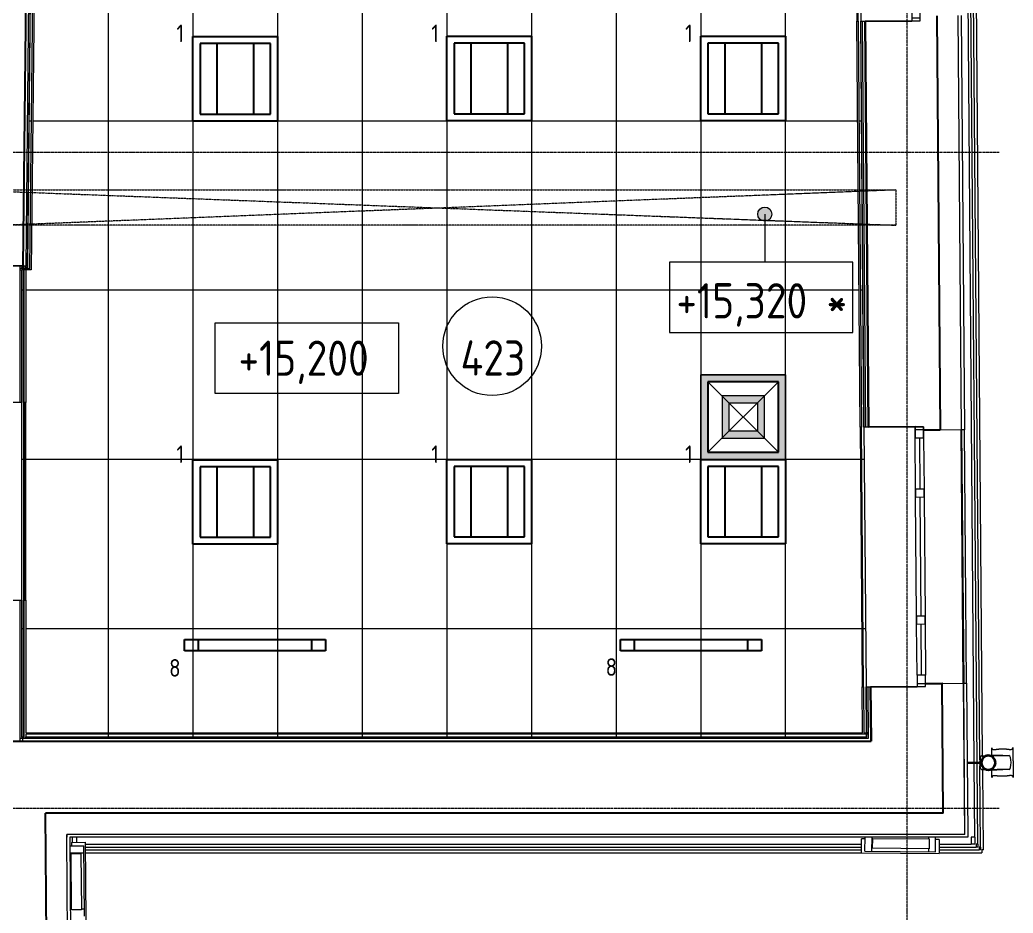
# Model space of a CAD drawing. Header units: millimetres. Extents: x -10051 to 73829, y -4843 to 44223.
# Drawn here: x 49062 to 56102, y 7551 to 13883 of the extents above; entities that cross this region are included whole.
import ezdxf

# ---------------------------------------------------------------- set-up
doc = ezdxf.new("R2010")
doc.units = ezdxf.units.MM
doc.linetypes.add('ADSK_Линия сетки', pattern=[25, 20, -2.5, 0, -2.5])
doc.linetypes.add('ADSK_Штрихпунктирная 2 точки_ш15 п1_5 п1_5 п1_5', pattern=[19.5, 15, -1.5, 0, -1.5, 0, -1.5])
for name, color, linetype, lineweight in [('_ Окна', 7, 'Continuous', 9), ('Аннотация', 7, 'Continuous', 20), ('Марки помещений', 7, 'Continuous', 20), ('Обобщенные модели', 7, 'Continuous', 18), ('Окна', 7, 'Continuous', 9), ('Оси', 7, 'Continuous', 9), ('Отметки', 7, 'Continuous', 9), ('Потолки штриховка', 7, 'Continuous', 9), ('Стены внутренние', 7, 'Continuous', 18), ('Стены наружные', 7, 'Continuous', 18), ('Стены несущие', 7, 'Continuous', 30), ('Стены отделка', 7, 'Continuous', 30), ('Стены перегородки', 7, 'Continuous', 30), ('Стены штриховка', 7, 'Continuous', 9), ('Узлы', 7, 'Continuous', 18)]:
    doc.layers.add(name, color=color, linetype=linetype, lineweight=lineweight)
doc.layers.add('Линии', color=7, linetype='Continuous', lineweight=9, true_color=0x00a600)
doc.styles.add('GOST Common_1', font='GOST_Common.ttf', dxfattribs={"width": 0.9, "height": 250})
doc.styles.add('GOST Common_2', font='GOST_Common.ttf', dxfattribs={"width": 0.9, "height": 250})
doc.styles.add('GOST Common_4', font='GOST_Common.ttf', dxfattribs={"width": 0.9, "height": 200})

# ---------------------------------------------------------------- blocks, each defined once
blk = doc.blocks.new('Водосток - Тип 1 _карниз больше 490мм_-5167118-План потолков 4-го этажа')
at = {"layer": 'Обобщенные модели', "lineweight": 9}
h = blk.add_hatch(dxfattribs=at)
h.set_pattern_fill('FP_7', color=256, style=0, pattern_type=2)
h.set_pattern_definition([(134.537, (8289.9, -55833.66), (-106.91965, -105.20546), [])])
h.paths.add_polyline_path([(173.7, 148.9), (173.3, 172.1), (163.2, 191.9), (146.7, 205), (124.1, 209.8), (103.3, 205), (85.6, 190.5), (76.3, 171.1), (76.3, 148.9), (87.3, 127.7), (103.5, 114.9), (126.1, 110.2), (148.6, 116.5), (164.1, 128.8), (173.6, 148.5)])
at = {"layer": 'Обобщенные модели'}
for p, q in [((18.8, 335), (24.9, 335)), ((75, 184.9), (75, 306.2)), ((75, 263.6), (75, 306.2)), ((175, 306.2), (175, 184.4)), ((175, 306.2), (175, 263.6)), ((225.1, 335), (231.2, 335)), ((24.9, 185), (18.8, 185)), ((75, 173), (75, 183.5)), ((75, 113.8), (75, 147)), ((75, 113.8), (75, 147)), ((175, 177.5), (175, 173)), ((175, 147), (175, 113.8)), ((175, 147), (175, 113.8)), ((231.2, 185), (225.1, 185)), ((120, 10), (120, 109.1)), ((130, 109.1), (130, 10)), ((120, -12.6), (120, -10)), ((130, -10), (130, -12.6))]:
    blk.add_line(p, q, dxfattribs=at)
at = {"layer": 'Обобщенные модели', "flags": 128}
for points in [[(75, 263.6), (75, 258), (75, 252.4), (75, 246.9), (75, 241.5), (75, 236.2), (75, 231.1), (75, 226), (75, 221.1), (75, 216.4), (75, 211.8), (75, 207.3), (75, 203), (75, 198.9), (75, 194.9), (75, 191.2), (75, 187.6), (75, 184.3), (75, 181.1), (75, 178.1), (75, 175.4), (75, 173)], [(75, 183.8), (75, 188.9), (75, 194), (75, 198.9), (75, 203.6), (75, 208.2), (75, 212.7), (75, 217), (75, 221.1), (75, 225.1), (75, 228.8), (75, 232.4), (75, 235.7), (75, 238.9), (75, 241.9), (75, 244.6), (75, 247.2), (75, 249.5), (75, 251.6), (75, 253.4), (75, 255.1), (75, 256.5), (75, 257.7), (75, 258.6), (75, 259.3), (75, 259.8), (75, 260)], [(175, 173), (175, 174.3), (175, 177), (175, 179.8), (175, 182.9), (175, 186.2), (175, 189.7), (175, 193.4), (175, 197.2), (175, 201.3), (175, 205.5), (175, 209.9), (175, 214.4), (175, 219.1), (175, 224), (175, 229), (175, 234.1), (175, 239.3), (175, 244.6), (175, 250.1), (175, 255.6), (175, 261.3), (175, 263.6)], [(175, 259.9), (175, 259.5), (175, 258.9), (175, 258.1), (175, 257), (175, 255.7), (175, 254.2), (175, 252.4), (175, 250.4), (175, 248.2), (175, 245.7), (175, 243), (175, 240.2), (175, 237.1), (175, 233.8), (175, 230.3), (175, 226.6), (175, 222.8), (175, 218.7), (175, 214.5), (175, 210.1), (175, 205.6), (175, 200.9), (175, 196), (175, 191), (175, 185.9), (175, 184.1)], [(75, 173.1), (75, 178.5), (75, 183.5)], [(175, 177.5), (175, 175.4), (175, 173)]]:
    blk.add_lwpolyline(points, dxfattribs=at)
at = {"layer": 'Обобщенные модели'}
for start, end in [(90, 270), (270, 90)]:
    blk.add_arc((125, 160), 52, start, end, dxfattribs=at)
at = {"layer": 'Обобщенные модели', "lineweight": 40}
for start, end in [(90, 270), (270, 90)]:
    blk.add_arc((125, 160), 50, start, end, dxfattribs=at)
at = {"layer": 'Обобщенные модели'}
for centre, major_axis, start_param, end_param in [((125, 306.2), (-50, 0), 4.712389, 6.283185), ((125, 306.2), (-50, 0), 4.712389, 6.283185), ((125, 306.2), (-50, 0), 3.141593, 4.712389), ((125, 306.2), (-50, 0), 3.141593, 4.712389), ((125, 113.8), (50, 0), 2.395226, 4.614684), ((125, 113.8), (50, 0), 2.395226, 4.614684), ((125, 113.8), (50, 0), 4.80927, 7.029552), ((125, 113.8), (50, 0), 4.80927, 7.029552)]:
    blk.add_ellipse(centre, major_axis=major_axis, ratio=0.309017, start_param=start_param, end_param=end_param, dxfattribs=at)
for points, knots in [([(18.8, 185), (21.1, 185), (25.1, 185.7), (28.9, 188.6), (30.8, 192.1), (31.6, 194.9), (32, 197.4), (32.1, 199.4), (32.2, 201.5), (32.2, 203.8), (32.1, 206.2), (31.9, 208.7), (31.6, 211.4), (31.3, 214.1), (31, 217), (30.6, 219.9), (30.2, 222.9), (29.8, 226), (29.4, 229.2), (29, 232.4), (28.7, 235.7), (28.3, 240.2), (27.8, 245.9), (27.4, 255.3), (27.4, 264.8), (27.8, 274.1), (28.3, 279.8), (28.7, 284.3), (29, 287.6), (29.4, 290.8), (29.8, 294), (30.2, 297.1), (30.6, 300.1), (31, 303.1), (31.3, 305.9), (31.6, 308.6), (31.9, 311.3), (32.1, 313.8), (32.2, 316.2), (32.2, 318.5), (32.1, 320.6), (32, 322.7), (31.6, 325.1), (30.8, 327.9), (28.9, 331.5), (25.1, 334.3), (21.1, 335), (18.8, 335)], [-1, -1, -1, -1, -0.941176, -0.882353, -0.852941, -0.823529, -0.808824, -0.794118, -0.779412, -0.764706, -0.75, -0.735294, -0.720588, -0.705882, -0.691176, -0.676471, -0.661765, -0.647059, -0.632353, -0.617647, -0.602941, -0.588235, -0.558824, -0.529412, -0.470588, -0.441176, -0.411765, -0.397059, -0.382353, -0.367647, -0.352941, -0.338235, -0.323529, -0.308824, -0.294118, -0.279412, -0.264706, -0.25, -0.235294, -0.220588, -0.205882, -0.191176, -0.176471, -0.147059, -0.117647, -0.058824, 0, 0, 0, 0]), ([(18.8, 335), (22.1, 335), (28.9, 335), (39.4, 335), (48.4, 335), (56, 335), (60.8, 335), (64.9, 335), (67.9, 335), (71, 335), (74.3, 335), (77.6, 335), (81, 335), (83.9, 335), (86.4, 335), (88.2, 335), (90.2, 335), (92.8, 335), (96.1, 335), (99.6, 335), (102.5, 335), (104.8, 335), (107.1, 335), (110.3, 335), (116, 335), (121.3, 335), (125, 335)], [-1, -1, -1, -1, -0.875, -0.75, -0.625, -0.5625, -0.5, -0.46875, -0.4375, -0.40625, -0.375, -0.34375, -0.3125, -0.28125, -0.265625, -0.25, -0.234375, -0.21875, -0.1875, -0.15625, -0.140625, -0.125, -0.109375, -0.09375, -0.0625, 0, 0, 0, 0]), ([(125, 335), (128.7, 335), (134, 335), (139.7, 335), (142.9, 335), (145.2, 335), (147.5, 335), (150.4, 335), (153.9, 335), (157.2, 335), (159.8, 335), (161.8, 335), (163.6, 335), (166.1, 335), (169, 335), (172.4, 335), (175.7, 335), (179, 335), (182.1, 335), (185.1, 335), (189.2, 335), (194, 335), (201.6, 335), (210.6, 335), (221.1, 335), (227.9, 335), (231.2, 335)], [-1, -1, -1, -1, -0.9375, -0.90625, -0.890625, -0.875, -0.859375, -0.84375, -0.8125, -0.78125, -0.765625, -0.75, -0.734375, -0.71875, -0.6875, -0.65625, -0.625, -0.59375, -0.5625, -0.53125, -0.5, -0.4375, -0.375, -0.25, -0.125, 0, 0, 0, 0]), ([(231.2, 335), (228.9, 335), (224.9, 334.3), (221.1, 331.4), (219.2, 327.9), (218.4, 325.1), (218, 322.6), (217.9, 320.6), (217.8, 318.5), (217.8, 316.2), (217.9, 313.8), (218.1, 311.3), (218.4, 308.6), (218.7, 305.9), (219, 303), (219.4, 300.1), (219.8, 297.1), (220.2, 294), (220.6, 290.8), (221, 287.6), (221.3, 284.3), (221.7, 279.8), (222.2, 274.1), (222.6, 264.7), (222.6, 255.2), (222.2, 245.9), (221.7, 240.2), (221.3, 235.7), (221, 232.4), (220.6, 229.2), (220.2, 226), (219.8, 222.9), (219.4, 219.9), (219, 216.9), (218.7, 214.1), (218.4, 211.4), (218.1, 208.7), (217.9, 206.2), (217.8, 203.8), (217.8, 201.5), (217.9, 199.4), (218, 197.3), (218.4, 194.9), (219.2, 192.1), (221.1, 188.5), (224.9, 185.7), (228.9, 185), (231.2, 185)], [-1, -1, -1, -1, -0.941176, -0.882353, -0.852941, -0.823529, -0.808824, -0.794118, -0.779412, -0.764706, -0.75, -0.735294, -0.720588, -0.705882, -0.691176, -0.676471, -0.661765, -0.647059, -0.632353, -0.617647, -0.602941, -0.588235, -0.558824, -0.529412, -0.470588, -0.441176, -0.411765, -0.397059, -0.382353, -0.367647, -0.352941, -0.338235, -0.323529, -0.308824, -0.294118, -0.279412, -0.264706, -0.25, -0.235294, -0.220588, -0.205882, -0.191176, -0.176471, -0.147059, -0.117647, -0.058824, 0, 0, 0, 0]), ([(74.3, 185), (73.2, 185), (71, 185), (67.9, 185), (64.9, 185), (60.8, 185), (56, 185), (48.4, 185), (39.4, 185), (28.9, 185), (22.1, 185), (18.8, 185)], [-0.625, -0.625, -0.625, -0.625, -0.59375, -0.5625, -0.53125, -0.5, -0.4375, -0.375, -0.25, -0.125, 0, 0, 0, 0]), ([(231.2, 185), (227.9, 185), (221.1, 185), (210.6, 185), (201.6, 185), (194, 185), (189.2, 185), (185.1, 185), (182.1, 185), (179, 185), (176.8, 185), (175.7, 185)], [-1, -1, -1, -1, -0.875, -0.75, -0.625, -0.5625, -0.5, -0.46875, -0.4375, -0.40625, -0.375, -0.375, -0.375, -0.375])]:
    blk.add_open_spline(points, degree=3, knots=knots, dxfattribs=at)
blk = doc.blocks.new('окно трехпол с фрамугой - 1800-2290_h___нов_ ок-19-2116869-План потолков 4-го этажа')
at = {"layer": '_ Окна', "lineweight": 18}
for p, q in [((-920, 75), (-920, 135)), ((-920, 135), (-840, 135)), ((-840, 75), (-920, 75)), ((-840, 135), (-840, 75)), ((-480, 75), (-480, 135)), ((-480, 135), (-420, 135)), ((-420, 75), (-480, 75)), ((-420, 135), (-420, 75)), ((420, 75), (420, 135)), ((420, 135), (480, 135)), ((480, 75), (420, 75)), ((480, 135), (480, 75)), ((840, 135), (840, 75)), ((920, 135), (840, 135)), ((840, 75), (920, 75)), ((920, 75), (920, 135))]:
    blk.add_line(p, q, dxfattribs=at)
at = {"layer": '_ Окна'}
for p, q in [((-900, 75), (-900, 135)), ((-840, 105), (-480, 105)), ((-420, 105), (420, 105)), ((480, 105), (840, 105)), ((900, 75), (900, 135))]:
    blk.add_line(p, q, dxfattribs=at)
at = {"layer": 'Окна'}
for p, q in [((-920, 135), (-920, 75)), ((-840, 135), (-920, 135)), ((-920, 75), (-840, 75)), ((-840, 135), (-480, 135)), ((-480, 75), (-840, 75)), ((-420, 135), (-480, 135)), ((-480, 75), (-420, 75)), ((-420, 135), (420, 135)), ((420, 75), (-420, 75)), ((480, 135), (420, 135)), ((420, 75), (480, 75)), ((480, 135), (840, 135)), ((840, 75), (480, 75)), ((920, 135), (840, 135)), ((840, 75), (920, 75)), ((920, 75), (920, 135))]:
    blk.add_line(p, q, dxfattribs=at)
blk = doc.blocks.new('окна_rehau_однопольное_фрамуга_сверху - 840х2320 _глухое_ _нов_ ок-24-2066060-План потолков 4-го этажа')
at = {"layer": '_ Окна', "lineweight": 18}
for p, q in [((-440, 75), (-440, 135)), ((-440, 135), (-364, 135)), ((-364, 75), (-440, 75)), ((-364, 135), (-364, 75)), ((364, 135), (364, 75)), ((440, 135), (364, 135)), ((364, 75), (440, 75)), ((440, 75), (440, 135))]:
    blk.add_line(p, q, dxfattribs=at)
at = {"layer": '_ Окна'}
for p, q in [((-420, 75), (-420, 135)), ((-364, 105), (364, 105)), ((420, 75), (420, 135))]:
    blk.add_line(p, q, dxfattribs=at)
at = {"layer": 'Окна'}
for p, q in [((-440, 135), (-440, 75)), ((-364, 135), (-440, 135)), ((-440, 75), (-364, 75)), ((-364, 135), (364, 135)), ((364, 75), (-364, 75)), ((440, 135), (364, 135)), ((364, 75), (440, 75)), ((440, 75), (440, 135))]:
    blk.add_line(p, q, dxfattribs=at)
blk = doc.blocks.new('ADSK_Марка_Помещение_ОдноЗначение - Номер-159740-План потолков 4-го этажа')
at = {"layer": 'Марки помещений'}
blk.add_circle((0, 0), 3.5, dxfattribs=at)
blk = doc.blocks.new('Высотные отметки - Рамка-12095-План потолков 4-го этажа')
at = {"layer": 'Аннотация'}
for p, q in [((-6.5, 0), (-6.5, 5)), ((-6.5, 5), (6.5, 5)), ((6.5, 5), (6.5, 0)), ((6.5, 0), (-6.5, 0))]:
    blk.add_line(p, q, dxfattribs=at)

msp = doc.modelspace()

# ---------------------------------------------------------------- hatches: boundary and pattern name
at = {"layer": 'Отметки'}
h = msp.add_hatch(color=256, dxfattribs=at)
edge = h.paths.add_edge_path()
edge.add_arc((54341.476, 12506.043), 50, 0, 360)
at = {"layer": 'Потолки штриховка', "lineweight": 18}
h = msp.add_hatch(dxfattribs=at)
h.set_pattern_fill('FP_30', color=256, style=0, pattern_type=2)
h.set_pattern_definition([(90, (53288.9, 14367.74), (600, -4e-14), []), (0, (53288.9, 14367.7), (0, -1200), [])])
h.paths.add_polyline_path([(55064.294, 8799.348), (55064.133, 8801.348), (55062.278, 8801.348), (55064.278, 8799.364)])
h.paths.add_polyline_path([(49075.614, 8799.348), (49075.614, 8801.348), (49073.614, 8799.348)])
h.paths.add_polyline_path([(49075.614, 8801.348), (49093.614, 8801.348), (49093.614, 12111.747), (49075.614, 12111.216), (49075.614, 8995.435)])
h.paths.add_polyline_path([(49103.614, 8801.348), (55062.278, 8801.348), (55062.052, 8819.348), (49103.614, 8819.348)])
h.paths.add_polyline_path([(49278.658, 8829.348), (55034.051, 8829.348), (54985.537, 14827.823), (54684.376, 14827.823), (54684.376, 14837.823), (54985.456, 14837.823), (54985.31, 14855.823), (49172.639, 14855.823), (49143.354, 12111.216), (49103.614, 12111.216), (49103.614, 8829.348)])
h.paths.add_polyline_path([(55059.416, 8829.348), (55062.052, 8829.348), (55013.311, 14827.823), (54995.537, 14827.823), (55044.051, 8829.348)])
h.paths.add_polyline_path([(49133.461, 12121.322), (49162.638, 14855.823), (49144.637, 14855.823), (49115.515, 12126.514), (49113.516, 12126.536), (49113.494, 12124.536), (49103.614, 12124.536), (49103.623, 12121.641), (49130.9, 12121.35)])
h.paths.add_polyline_path([(49075.614, 12124.94), (49075.614, 12126.94), (49073.825, 12126.748), (49075.579, 12124.976)])
h.paths.add_polyline_path([(49093.614, 12121.748), (49093.614, 12124.748), (49075.614, 12124.748), (49075.614, 12121.94), (49083.678, 12121.854)])
h.paths.add_polyline_path([(55013.311, 14837.823), (55013.457, 14837.823), (55013.214, 14855.823), (54995.311, 14855.823), (54996.139, 14837.823), (55013.214, 14837.823)])
h.paths.add_polyline_path([(54815.056, 15029.823), (54983.903, 15029.823), (54983.757, 15047.823), (54684.096, 15047.823), (54684.096, 15057.823), (54983.677, 15057.823), (54948.399, 19407.742), (53826.852, 19407.742), (53826.852, 19427.742), (53806.852, 19427.742), (53806.852, 19467.742), (53399.948, 19467.742), (53399.948, 20025.573), (49227.8, 20025.573), (49174.495, 15029.823), (54684.096, 15029.823)])
h.paths.add_polyline_path([(49146.494, 15029.823), (49164.495, 15029.823), (49218.098, 20053.573), (49200.097, 20053.573), (49151.652, 15513.287)])
h.paths.add_polyline_path([(55011.904, 15029.823), (55011.678, 15047.823), (54993.759, 15047.726), (54993.903, 15029.823), (55011.758, 15029.823)])
h.paths.add_polyline_path([(55008.293, 15057.823), (55011.678, 15057.823), (54976.398, 19407.742), (54958.496, 19407.742), (54993.677, 15057.823), (55006.293, 15057.823)])
h.paths.add_polyline_path([(53816.852, 19437.742), (53826.852, 19437.742), (53826.852, 19467.742), (53816.852, 19466.712)])
h.paths.add_polyline_path([(53479.948, 19507.742), (53806.852, 19507.742), (53806.852, 19510.857), (53479.948, 19510.857)])
h.paths.add_polyline_path([(53816.852, 19507.742), (53826.852, 19507.742), (53826.852, 19510.857), (53816.852, 19510.857)])
h.paths.add_polyline_path([(53816.852, 19960.857), (53826.852, 19960.857), (53826.852, 20025.573), (53816.852, 20025.573)])
h.paths.add_polyline_path([(53479.948, 19960.857), (53806.852, 19960.857), (53806.852, 20025.573), (53479.948, 20025.573)])
h.paths.add_polyline_path([(49228.12, 20035.573), (53399.948, 20035.573), (53399.948, 20053.573), (49228.099, 20053.573), (49228.099, 20035.573)])
h.paths.add_polyline_path([(53806.852, 20035.573), (53826.852, 20035.573), (53826.852, 20053.573), (53479.948, 20053.573), (53479.948, 20035.573)])
h.paths.add_polyline_path([(49200.097, 20053.573), (49200.097, 20055.573), (49198.225, 20055.465)])
at = {"layer": 'Узлы', "true_color": 0x939393}
h = msp.add_hatch(color=252, dxfattribs=at)
h.paths.add_polyline_path([(54438.93, 10767.742), (54488.93, 10767.742), (54488.93, 11367.742), (53888.93, 11367.742), (53888.93, 10767.742), (53940.888, 10767.742)])
h.paths.add_polyline_path([(54438.93, 10817.742), (53938.93, 10817.742), (53938.93, 11317.742), (54438.93, 11317.742), (54438.93, 10994.952)])
h.paths.add_polyline_path([(54038.93, 10917.742), (54338.93, 10917.742), (54338.93, 11217.742), (54038.93, 11217.742), (54038.93, 10967.742)])
h.paths.add_polyline_path([(54088.93, 10967.742), (54088.93, 11167.742), (54288.93, 11167.742), (54288.93, 10967.742)])

# ---------------------------------------------------------------- linework, layer by layer
at = {"layer": 'Линии', "color": 5, "lineweight": 30, "true_color": 0x0000ff}
for p, q in [((50288.931, 13765.31), (50888.931, 13765.31)), ((50288.931, 13165.31), (50288.931, 13765.31)), ((50888.931, 13765.31), (50888.931, 13165.31)), ((52088.93, 13767.742), (52688.93, 13767.742)), ((52088.93, 13167.742), (52088.93, 13767.742)), ((52688.93, 13767.742), (52688.93, 13167.742)), ((50838.931, 13715.31), (50338.931, 13715.31)), ((50338.931, 13715.31), (50338.931, 13215.31)), ((50458.931, 13715.31), (50458.931, 13215.31)), ((50718.931, 13715.31), (50718.931, 13215.31)), ((50838.931, 13215.31), (50838.931, 13715.31)), ((52638.93, 13717.742), (52138.93, 13717.742)), ((52138.93, 13717.742), (52138.93, 13217.742)), ((52258.93, 13717.742), (52258.93, 13217.742)), ((52518.93, 13717.742), (52518.93, 13217.742)), ((52638.93, 13217.742), (52638.93, 13717.742)), ((50888.931, 13165.31), (50288.931, 13165.31)), ((50338.931, 13215.31), (50838.931, 13215.31)), ((52688.93, 13167.742), (52088.93, 13167.742)), ((52138.93, 13217.742), (52638.93, 13217.742)), ((54438.93, 11317.742), (53938.93, 11317.742)), ((53938.93, 11317.742), (53938.93, 10817.742)), ((54438.93, 10817.742), (54438.93, 11317.742)), ((53938.93, 10817.742), (54438.93, 10817.742)), ((52088.93, 10767.742), (52688.93, 10767.742)), ((52088.93, 10167.742), (52088.93, 10767.742)), ((52638.93, 10717.742), (52138.93, 10717.742)), ((52138.93, 10717.742), (52138.93, 10217.742)), ((52258.93, 10717.742), (52258.93, 10217.742)), ((52518.93, 10717.742), (52518.93, 10217.742)), ((52638.93, 10217.742), (52638.93, 10717.742)), ((52688.93, 10767.742), (52688.93, 10167.742)), ((53888.93, 10767.742), (54488.93, 10767.742)), ((53888.93, 10167.742), (53888.93, 10767.742)), ((54438.93, 10717.742), (53938.93, 10717.742)), ((53938.93, 10717.742), (53938.93, 10217.742)), ((54058.93, 10717.742), (54058.93, 10217.742)), ((54318.93, 10717.742), (54318.93, 10217.742)), ((54438.93, 10217.742), (54438.93, 10717.742)), ((54488.93, 10767.742), (54488.93, 10167.742)), ((52138.93, 10217.742), (52638.93, 10217.742)), ((53938.93, 10217.742), (54438.93, 10217.742)), ((52688.93, 10167.742), (52088.93, 10167.742)), ((54488.93, 10167.742), (53888.93, 10167.742)), ((50228.93, 9411.212), (50228.93, 9491.212)), ((50228.93, 9491.212), (51228.93, 9491.212)), ((50328.93, 9411.212), (50328.93, 9491.212)), ((51128.93, 9491.212), (51128.93, 9411.212)), ((51228.93, 9491.212), (51228.93, 9411.212)), ((53318.93, 9411.212), (53318.93, 9491.212)), ((53318.93, 9491.212), (54318.93, 9491.212)), ((53418.93, 9411.212), (53418.93, 9491.212)), ((54218.93, 9491.212), (54218.93, 9411.212)), ((54318.93, 9491.212), (54318.93, 9411.212)), ((51228.93, 9411.212), (50228.93, 9411.212)), ((54318.93, 9411.212), (53318.93, 9411.212))]:
    msp.add_line(p, q, dxfattribs=at)
at = {"layer": 'Линии', "color": 1, "lineweight": 30, "true_color": 0xff0000}
for p, q in [((53888.93, 13767.742), (54488.93, 13767.742)), ((53888.93, 13167.742), (53888.93, 13767.742)), ((54488.93, 13767.742), (54488.93, 13167.742)), ((54438.93, 13717.742), (53938.93, 13717.742)), ((53938.93, 13717.742), (53938.93, 13217.742)), ((54058.93, 13717.742), (54058.93, 13217.742)), ((54318.93, 13717.742), (54318.93, 13217.742)), ((54438.93, 13217.742), (54438.93, 13717.742)), ((54488.93, 13167.742), (53888.93, 13167.742)), ((53938.93, 13217.742), (54438.93, 13217.742)), ((50288.931, 10765.31), (50888.931, 10765.31)), ((50288.931, 10165.31), (50288.931, 10765.31)), ((50838.931, 10715.31), (50338.931, 10715.31)), ((50338.931, 10715.31), (50338.931, 10215.31)), ((50458.931, 10715.31), (50458.931, 10215.31)), ((50718.931, 10715.31), (50718.931, 10215.31)), ((50838.931, 10215.31), (50838.931, 10715.31)), ((50888.931, 10765.31), (50888.931, 10165.31)), ((50338.931, 10215.31), (50838.931, 10215.31)), ((50888.931, 10165.31), (50288.931, 10165.31))]:
    msp.add_line(p, q, dxfattribs=at)
at = {"layer": 'Линии', "color": 7, "linetype": 'ADSK_Штрихпунктирная 2 точки_ш15 п1_5 п1_5 п1_5'}
for p, q in [((48943.614, 12677.156), (55269.86, 12677.156)), ((55269.86, 12677.156), (48943.614, 12426.331)), ((55269.86, 12677.156), (55269.86, 12427.156)), ((48943.614, 12667.153), (55269.86, 12427.156)), ((55269.86, 12427.156), (49000.885, 12427.156))]:
    msp.add_line(p, q, dxfattribs=at)
at = {"layer": 'Линии', "color": 7, "lineweight": 18}
for p, q in [((53888.93, 11367.742), (54488.93, 11367.742)), ((53888.93, 10767.742), (53888.93, 11367.742)), ((54488.93, 11367.742), (54488.93, 10767.742)), ((53938.93, 11317.742), (54438.93, 10817.742)), ((54438.93, 11317.742), (53938.93, 10817.742)), ((54488.93, 10767.742), (53888.93, 10767.742))]:
    msp.add_line(p, q, dxfattribs=at)
at = {"layer": 'Линии', "color": 7}
for p, q in [((54488.93, 11367.742), (53888.93, 11367.742)), ((53888.93, 11367.742), (53888.93, 10767.742)), ((54488.93, 10767.742), (54488.93, 11367.742)), ((53938.93, 10817.742), (53938.93, 11317.742)), ((53938.93, 11317.742), (54438.93, 11317.742)), ((54438.93, 11317.742), (54438.93, 10817.742)), ((54038.93, 11217.742), (54038.93, 10917.742)), ((54338.93, 11217.742), (54038.93, 11217.742)), ((54338.93, 10917.742), (54338.93, 11217.742)), ((54088.93, 11167.742), (54288.93, 11167.742)), ((54088.93, 10967.742), (54088.93, 11167.742)), ((54288.93, 11167.742), (54288.93, 10967.742)), ((54038.93, 10917.742), (54338.93, 10917.742)), ((54288.93, 10967.742), (54088.93, 10967.742)), ((54438.93, 10817.742), (53938.93, 10817.742)), ((53888.93, 10767.742), (54488.93, 10767.742))]:
    msp.add_line(p, q, dxfattribs=at)
at = {"layer": 'Оси', "linetype": 'ADSK_Линия сетки'}
for p, q in [((55349.565, -3698.875), (55349.565, 44222.998)), ((-9251.096, 12945), (56004.853, 12945)), ((-9251.096, 8295), (56004.853, 8295))]:
    msp.add_line(p, q, dxfattribs=at)
at = {"layer": 'Отметки', "lineweight": 20}
for p, q in [((54341.476, 12506.043), (54341.476, 12166.024)), ((54341.476, 12166.024), (54315.814, 12166.024))]:
    msp.add_line(p, q, dxfattribs=at)
at = {"layer": 'Отметки'}
msp.add_circle((54341.476, 12506.043), 50, dxfattribs=at)
at = {"layer": 'Стены внутренние'}
for p, q in [((54986.139, 14753.337), (54993.256, 13873.366)), ((55003.256, 13873.447), (54996.139, 14753.418)), ((49093.614, 11170), (49093.614, 9770)), ((49103.614, 9770), (49103.614, 11170)), ((55016.536, 10994.952), (55031.417, 9155.012)), ((55041.417, 9155.093), (55026.536, 10995.033))]:
    msp.add_line(p, q, dxfattribs=at)
at = {"layer": 'Стены наружные'}
for p, q in [((55825.758, 8621.503), (55758.436, 16945.473)), ((55845.755, 8621.664), (55778.434, 16945.564)), ((55865.621, 8638.325), (55798.433, 16945.654)), ((55885.388, 8667.103), (55818.645, 16919.462)), ((55014.138, 14753.564), (55021.255, 13873.592)), ((49075.614, 9770), (49075.614, 11170)), ((55044.535, 10995.179), (55059.416, 9155.239)), ((55748.657, 9180.814), (55734.14, 10975.755)), ((55736.715, 10975.776), (55751.232, 9180.835)), ((55771.231, 9180.996), (55756.714, 10975.938)), ((55830.061, 8089.428), (55825.834, 8612.022)), ((55850.464, 8039.428), (55845.833, 8612.112)), ((55870.626, 8019.427), (55865.966, 8595.668)), ((55890.788, 7999.427), (55886.196, 8567.16)), ((55779.897, 8109.429), (55780.059, 8089.429)), ((49415.987, 8027.762), (49515.882, 8028.52)), ((49428.201, 8052.811), (49528.198, 8053.57)), ((49428.201, 8052.811), (49428.391, 8027.856)), ((49435.517, 8052.867), (49435.518, 8089.492)), ((49465.796, 8053.096), (49465.519, 8089.586)), ((49519.677, 7528.534), (49515.882, 8028.52)), ((49532.372, 7503.586), (49528.198, 8053.57)), ((49528.304, 8039.578), (55026.764, 8039.447)), ((55026.295, 7977.597), (55027.054, 8077.594)), ((55052.009, 8077.405), (55027.054, 8077.594)), ((55051.345, 7989.913), (55052.101, 8089.429)), ((55101.344, 7989.534), (55102.102, 8089.429)), ((55552.09, 8086.116), (55115.541, 8089.429)), ((55502.091, 8086.495), (55502.026, 8077.867)), ((55551.331, 7986.118), (55552.09, 8086.116)), ((55577.038, 8073.42), (55551.995, 8073.61)), ((55577.038, 8073.42), (55576.279, 7973.423)), ((55576.78, 8039.434), (55805.262, 8039.429)), ((55805.263, 8089.429), (55805.262, 8039.429)), ((55830.464, 8039.428), (55805.262, 8039.429)), ((55830.061, 8089.428), (55805.263, 8089.429)), ((55830.059, 8089.428), (55830.464, 8039.428)), ((55840.545, 8039.428), (55840.545, 8019.428)), ((55850.464, 8039.428), (55840.545, 8039.428)), ((55850.464, 8039.428), (55850.625, 8019.428)), ((49416.366, 7977.763), (49516.261, 7978.521)), ((49528.456, 8019.578), (55026.613, 8019.447)), ((49528.608, 7999.578), (55026.461, 7999.447)), ((49528.76, 7979.578), (55026.309, 7979.447)), ((55026.295, 7977.597), (55576.279, 7973.423)), ((55051.345, 7989.913), (55551.331, 7986.118)), ((55501.495, 8007.869), (55501.332, 7986.498)), ((55576.325, 7979.434), (55880.868, 7979.427)), ((55576.477, 7999.434), (55860.706, 7999.427)), ((55576.628, 8019.434), (55840.545, 8019.428)), ((55850.625, 8019.428), (55840.545, 8019.428)), ((55860.707, 8019.427), (55860.706, 7999.427)), ((55870.787, 7999.427), (55860.706, 7999.427)), ((55870.626, 8019.427), (55860.707, 8019.427)), ((55870.625, 8019.427), (55870.787, 7999.427)), ((55880.869, 7999.427), (55880.868, 7979.427)), ((55890.788, 7999.427), (55880.869, 7999.427)), ((49427.928, 7577.839), (49419.402, 7577.775)), ((49519.297, 7578.533), (49497.926, 7578.37))]:
    msp.add_line(p, q, dxfattribs=at)
at = {"layer": 'Стены несущие'}
for p, q in [((49146.392, 18019.52), (49083.624, 12136.855)), ((55053.254, 13873.851), (55383.243, 13876.52)), ((55076.534, 10995.437), (55053.254, 13873.851)), ((55053.262, 13872.851), (55076.534, 10995.437)), ((55443.241, 13877.005), (55443.25, 13876.005)), ((55560.388, 13911.954), (55584.145, 10974.542)), ((49083.624, 12136.855), (48603.651, 12141.976)), ((55406.523, 10998.106), (55076.534, 10995.437)), ((55584.145, 10974.542), (55466.723, 10973.592)), ((55091.415, 9155.498), (55421.404, 9158.166)), ((55094.537, 8769.429), (55091.415, 9155.498)), ((55091.423, 9154.498), (55094.537, 8769.429)), ((55481.24, 9178.651), (55601.236, 9179.622)), ((55481.402, 9158.652), (55481.41, 9157.652)), ((55601.245, 9178.622), (55598.67, 9178.601)), ((55598.67, 9178.601), (55598.67, 9178.601)), ((55606.104, 8259.429), (55598.67, 9178.601)), ((55601.236, 9179.622), (55601.245, 9178.622)), ((48730.338, 8769.429), (55094.537, 8769.429)), ((55606.104, 8259.429), (49244.224, 8259.429)), ((49252.233, 7204.142), (49244.224, 8259.429))]:
    msp.add_line(p, q, dxfattribs=at)
at = {"layer": 'Стены отделка', "lineweight": 9}
for p, q in [((49178.39, 18019.179), (49115.622, 12136.514)), ((49133.461, 12121.322), (49196.389, 18018.987)), ((49206.389, 18018.88), (49143.354, 12111.216)), ((54993.256, 13873.366), (55003.256, 13873.447)), ((55016.536, 10994.952), (54993.256, 13873.366)), ((55003.256, 13873.447), (55026.536, 10995.033)), ((55021.255, 13873.592), (55053.254, 13873.851)), ((55044.535, 10995.179), (55021.255, 13873.592)), ((55033.263, 13872.689), (55033.255, 13873.689)), ((55053.254, 13873.851), (55053.262, 13872.851)), ((55710.375, 13914.167), (55734.14, 10975.755)), ((55736.715, 10975.776), (55712.95, 13914.188)), ((55732.949, 13914.35), (55756.714, 10975.938)), ((49075.614, 12124.94), (49075.614, 12121.94)), ((49093.614, 12124.748), (49075.614, 12124.94)), ((49075.614, 12121.94), (49133.461, 12121.322)), ((49075.614, 12111.939), (49075.614, 11170)), ((49143.354, 12111.216), (49075.614, 12111.939)), ((49103.623, 12136.642), (49083.624, 12136.855)), ((49093.614, 11170), (49093.614, 12124.748)), ((49115.494, 12124.514), (49103.614, 12124.641)), ((49103.614, 12124.641), (49103.614, 11170)), ((49075.614, 11170), (49063.614, 11170)), ((49103.614, 11170), (49093.614, 11170)), ((55026.536, 10995.033), (55016.536, 10994.952)), ((55076.534, 10995.437), (55044.535, 10995.179)), ((55734.14, 10975.755), (55584.145, 10974.542)), ((55756.714, 10975.938), (55736.715, 10975.776)), ((49063.614, 9770), (49075.614, 9770)), ((49075.614, 9770), (49075.614, 8801.348)), ((49093.614, 8801.348), (49093.614, 9770)), ((49093.614, 9770), (49103.614, 9770)), ((49103.614, 9770), (49103.614, 8829.348)), ((55031.417, 9155.012), (55041.417, 9155.093)), ((55034.051, 8829.348), (55031.417, 9155.012)), ((55041.417, 9155.093), (55044.051, 8829.348)), ((55059.416, 9155.239), (55091.415, 9155.498)), ((55062.052, 8829.348), (55059.416, 9155.239)), ((55071.424, 9154.336), (55071.416, 9155.336)), ((55091.415, 9155.498), (55091.423, 9154.498)), ((55598.67, 9178.601), (55598.662, 9179.601)), ((55601.236, 9179.622), (55748.657, 9180.814)), ((55748.657, 9180.814), (55757.322, 8109.429)), ((55751.232, 9180.835), (55771.231, 9180.996)), ((55759.897, 8109.429), (55751.232, 9180.835)), ((55771.231, 9180.996), (55779.897, 8109.429)), ((49075.614, 8801.348), (49093.614, 8801.348)), ((49103.614, 8829.348), (55034.051, 8829.348)), ((49103.614, 8819.348), (49103.614, 8801.348)), ((55062.133, 8819.348), (49103.614, 8819.348)), ((49103.614, 8801.348), (55062.278, 8801.348)), ((55044.051, 8829.348), (55062.052, 8829.348)), ((55062.278, 8801.348), (55062.133, 8819.348)), ((55074.278, 8801.348), (55074.376, 8789.348)), ((55074.376, 8789.348), (49063.614, 8789.348)), ((49083.614, 8769.348), (49083.614, 8789.348)), ((55074.537, 8769.348), (49083.614, 8769.348)), ((55094.537, 8769.429), (55074.538, 8769.267)), ((49395.366, 8089.429), (49395.366, 8109.429)), ((55759.897, 8109.429), (49395.366, 8109.429)), ((49395.366, 8109.429), (49395.518, 8089.429)), ((55779.897, 8109.429), (55779.897, 8089.429)), ((55779.897, 8089.429), (49415.519, 8089.429)), ((49415.519, 8089.429), (49422.228, 7205.432)), ((55105.965, 8010.871), (55106.497, 8080.869)), ((55106.497, 8080.869), (55506.485, 8077.833)), ((55506.485, 8077.833), (55505.954, 8007.835)), ((49424.926, 7973.368), (49494.924, 7973.9)), ((49427.962, 7573.38), (49424.926, 7973.368)), ((49494.924, 7973.9), (49497.96, 7573.911)), ((55505.954, 8007.835), (55105.965, 8010.871)), ((49497.96, 7573.911), (49427.962, 7573.38))]:
    msp.add_line(p, q, dxfattribs=at)
at = {"layer": 'Стены перегородки', "lineweight": 18}
for p, q in [((48943.614, 12138.309), (49063.614, 12138.309)), ((49063.614, 11170), (49063.614, 12138.309)), ((49063.614, 11170), (48943.614, 11170)), ((48943.614, 9770), (49063.614, 9770)), ((49063.614, 8769.429), (49063.614, 9770))]:
    msp.add_line(p, q, dxfattribs=at)
at = {"layer": 'Стены штриховка'}
for p, q in [((49166.391, 18019.307), (49103.623, 12136.642)), ((49176.39, 18019.2), (49113.494, 12124.536)), ((55046.535, 10995.195), (55023.255, 13873.609)), ((55056.535, 10995.276), (55033.263, 13872.689)), ((49063.614, 12122.068), (49075.614, 12121.94)), ((49063.614, 12112.067), (49075.614, 12111.939)), ((49073.614, 12126.961), (49073.614, 12121.961)), ((49093.614, 12126.748), (49073.614, 12126.961)), ((49073.614, 12111.96), (49073.614, 11170)), ((49093.614, 12124.748), (49093.614, 12136.749)), ((49103.614, 12124.641), (49103.614, 12136.642)), ((49115.515, 12126.514), (49103.614, 12126.641)), ((49115.622, 12136.514), (49115.494, 12124.514)), ((49073.614, 9770), (49073.614, 8799.348)), ((55064.052, 8829.348), (55061.416, 9155.255)), ((55071.424, 9154.336), (55074.278, 8801.348)), ((49093.614, 8789.348), (49093.614, 8801.348)), ((49103.614, 8789.348), (49103.614, 8801.348)), ((55074.052, 8829.348), (55062.052, 8829.348)), ((55074.133, 8819.348), (55062.133, 8819.348)), ((55064.294, 8799.348), (55064.133, 8819.348)), ((49073.614, 8799.348), (49093.614, 8799.348)), ((49103.614, 8799.348), (55064.294, 8799.348)), ((49402.229, 7205.28), (49395.518, 8089.429))]:
    msp.add_line(p, q, dxfattribs=at)

# ---------------------------------------------------------------- block references
at = {"layer": 'Марки помещений', "xscale": 99.99999999999993, "yscale": 99.99999999999993, "zscale": 99.99999999999993}
msp.add_blockref('ADSK_Марка_Помещение_ОдноЗначение - Номер-159740-План потолков 4-го этажа', (52409.406, 11569.675), dxfattribs=at)
at = {"layer": 'Обобщенные модели', "rotation": 270.4633818725631}
msp.add_blockref('Водосток - Тип 1 _карниз больше 490мм_-5167118-План потолков 4-го этажа', (55764.788, 8741.184), dxfattribs=at)
at = {"layer": 'Окна', "rotation": 270.4633818725627}
for name, p in [('окна_rehau_однопольное_фрамуга_сверху - 840х2320 _глухое_ _нов_ ок-24-2066060-План потолков 4-го этажа', (55304.687, 14315.899)), ('окно трехпол с фрамугой - 1800-2290_h___нов_ ок-19-2116869-План потолков 4-го этажа', (55338.966, 10077.53))]:
    msp.add_blockref(name, p, dxfattribs=at)
at = {"layer": 'Отметки', "lineweight": 20, "extrusion": (0, 0, -1), "xscale": 99.99999999999993, "yscale": 99.99999999999993, "zscale": 99.99999999999993, "rotation": 180}
msp.add_blockref('Высотные отметки - Рамка-12095-План потолков 4-го этажа', (-54315.814, 12166.024), dxfattribs=at)
at = {"layer": 'Отметки', "lineweight": 20, "xscale": 99.99999999999993, "yscale": 99.99999999999993, "zscale": 99.99999999999993}
msp.add_blockref('Высотные отметки - Рамка-12095-План потолков 4-го этажа', (51096.559, 11235.301), dxfattribs=at)

# ---------------------------------------------------------------- texts
at = {"layer": 'Аннотация', "lineweight": 9, "char_height": 125, "width": 175.5, "attachment_point": 5, "line_spacing_factor": 1.022766, "style": 'GOST Common_4'}
for s, insert in [('\\pt180,360,540,720,900,1080,1260,1440,1620,1800,1980,2160,2340,2520,2700,2880,3060,3240,3420,3600,3780,3960,4140,4320,4500,4680,4860,5040,5220,5400,5580,5760;1 ', (50198.728, 13787.583)), ('\\pt180,360,540,720,900,1080,1260,1440,1620,1800,1980,2160,2340,2520,2700,2880,3060,3240,3420,3600,3780,3960,4140,4320,4500,4680,4860,5040,5220,5400,5580,5760;1 ', (52004.951, 13787.583)), ('\\pt180,360,540,720,900,1080,1260,1440,1620,1800,1980,2160,2340,2520,2700,2880,3060,3240,3420,3600,3780,3960,4140,4320,4500,4680,4860,5040,5220,5400,5580,5760;1 ', (53803.557, 13787.583)), ('\\pt180,360,540,720,900,1080,1260,1440,1620,1800,1980,2160,2340,2520,2700,2880,3060,3240,3420,3600,3780,3960,4140,4320,4500,4680,4860,5040,5220,5400,5580,5760;1 ', (50198.728, 10803.935)), ('\\pt180,360,540,720,900,1080,1260,1440,1620,1800,1980,2160,2340,2520,2700,2880,3060,3240,3420,3600,3780,3960,4140,4320,4500,4680,4860,5040,5220,5400,5580,5760;1 ', (52004.951, 10803.935)), ('\\pt180,360,540,720,900,1080,1260,1440,1620,1800,1980,2160,2340,2520,2700,2880,3060,3240,3420,3600,3780,3960,4140,4320,4500,4680,4860,5040,5220,5400,5580,5760;1 ', (53803.557, 10803.935)), ('\\pt180,360,540,720,900,1080,1260,1440,1620,1800,1980,2160,2340,2520,2700,2880,3060,3240,3420,3600,3780,3960,4140,4320,4500,4680,4860,5040,5220,5400,5580,5760;8 ', (50160.6, 9289.436)), ('\\pt180,360,540,720,900,1080,1260,1440,1620,1800,1980,2160,2340,2520,2700,2880,3060,3240,3420,3600,3780,3960,4140,4320,4500,4680,4860,5040,5220,5400,5580,5760;8 ', (53254.092, 9295.418))]:
    msp.add_mtext(s, dxfattribs=dict(at, insert=insert))
at = {"layer": 'Марки помещений', "lineweight": 9, "insert": (52414.799, 11486.094), "char_height": 250, "width": 505.8, "attachment_point": 5, "line_spacing_factor": 1.022766, "style": 'GOST Common_1'}
msp.add_mtext('\\pt450,900,1350,1800,2250,2700,3150,3600,4050,4500,4950,5400,5850,6300,6750,7200,7650,8100,8550,9000,9450,9900,10350,10800,11250,11700,12150,12600,13050,13500,13950,14400;423', dxfattribs=at)
at = {"layer": 'Отметки', "lineweight": 20, "char_height": 250, "attachment_point": 1, "line_spacing_factor": 1.022761, "style": 'GOST Common_2'}
for s, insert, width in [('+15,320 *', (53714.913, 12016.581), 1442.16184), ('+15,200', (50611.313, 11609.895), 1164.59094)]:
    msp.add_mtext(s, dxfattribs=dict(at, insert=insert, width=width))

doc.saveas('drawing.dxf')
